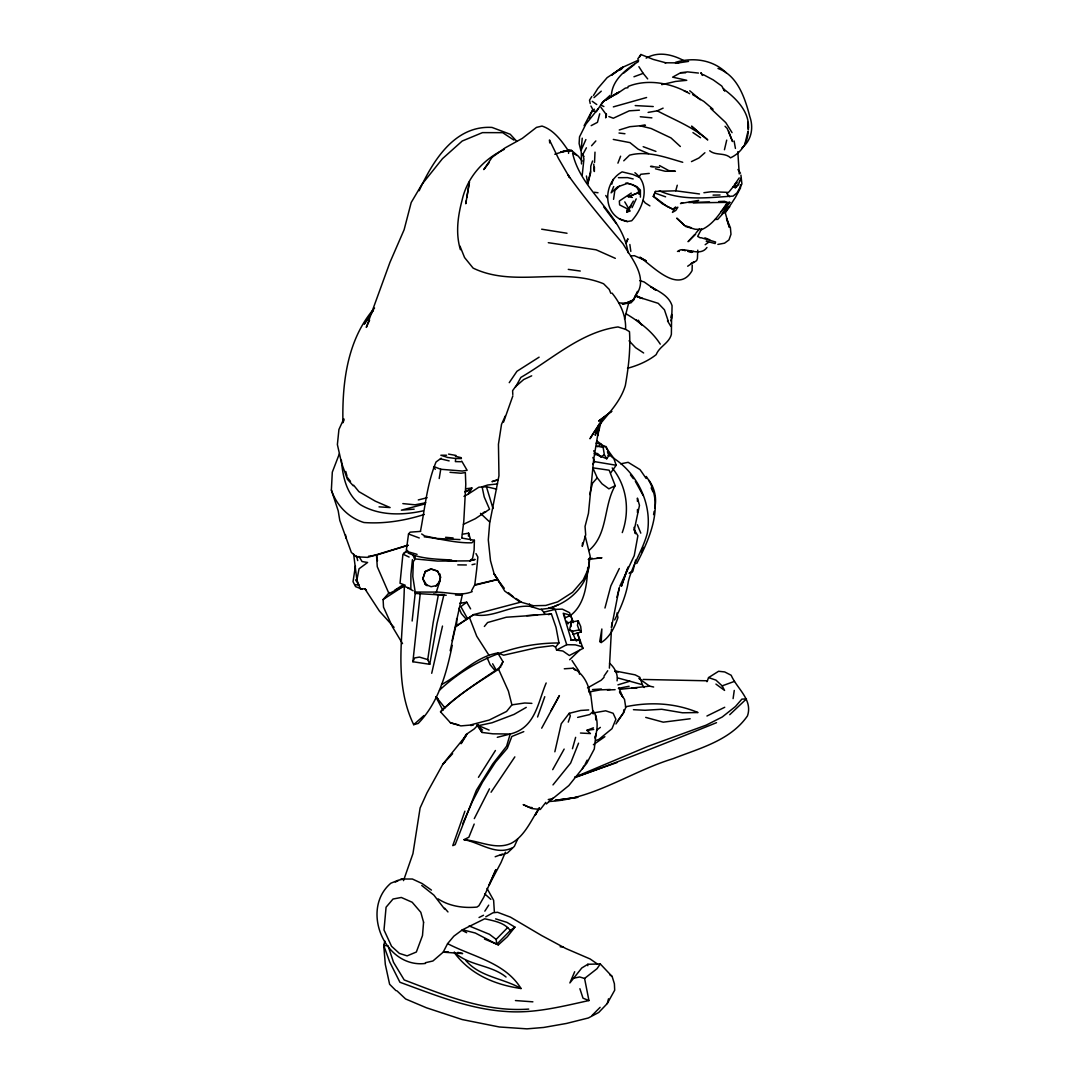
<?xml version="1.0" encoding="UTF-8"?>
<svg xmlns="http://www.w3.org/2000/svg" width="1083" height="1083" viewBox="0 0 1083 1083"><rect width="100%" height="100%" fill="white"/><g stroke="black" fill="none" stroke-linecap="round" stroke-linejoin="round"><path stroke-width="1.5" d="M410.836 589.057L410.917 574.396L412.433 559.667M587.703 567.397C587.162 584.549 584.617 605.559 569.617 616.092M594.432 166.999L594.337 171.52L593.755 164.196M594.526 162.477L595 152.148M609.377 668.13L611.475 629.237M461.737 538.061L474.395 540.282L474.11 550.245L472.594 558.435L469.751 560.872L437.505 561.075L415.317 558.963L413.313 561.603L412.813 576.522L415.412 593.457L446.25 595.257M598.913 424.482L595.149 435.217L602.283 419.216L590.005 438.75C600.469 419.852 618.907 406.897 625.351 385.48C628.465 367.692 630.644 349.714 629.48 331.628L625.581 329.327C626.258 316.019 620.329 303.267 612.044 293.1M692.24 265.024L692.091 270.601C678.364 294.684 652.683 265.863 639.877 257.226L646.24 260.868L634.327 255.683L631.132 255.94M587.798 965.711L587.852 964.276L600.266 963.938L612.139 976.487L614.399 983.743L614.697 990.2L607.279 1003.535L598.764 1012.443L588.38 1017.966L566.49 1023.449L543.707 1027.456L526.988 1028.85L499.344 1026.982L462.224 1019.563L426.431 1007.786L405.611 998.973L396.987 990.864M628.072 252.718C622.387 214.123 580.786 190.987 572.596 153.055L578.2 156.033L582.14 161.029M568.561 153.38L568.683 149.941L571.648 150.523L576.725 154.855M601.214 642.517L601.85 628.993L599.698 641.664L601.214 642.517C609.919 637.251 614.86 626.935 617.946 617.5L616.958 612.978M407.844 545.223L367.638 557.379L356.266 556.784L351.352 552.425L339.791 520.436L338.207 510.824L331.371 490.071L332.305 472.161L339.372 453.791M623.754 709.839L623.618 712.641L615.943 723.958M366.46 590.181L364.89 588.827L360.328 588.881L356.889 579.96L353.627 554.076M582.492 543.03L582.288 546.387L585.686 534.894L585.05 526.419L588.462 513.328L593.674 459.463L598.899 427.839M578.092 622.969L578.227 620.83L566.707 622.901M627.517 368.274C637.521 365.621 647.891 361.208 656.176 354.642C659.439 346.343 669.145 343.23 671.379 334.363L671.636 314.53L670.959 317.549M468.411 536.099L468.641 533.161L462.468 534.217M606.737 458.759L604.328 454.698L603.163 447.414L603.285 446.088L606.169 446.548L609.539 454.63L606.737 458.759L594.107 453.533M571.039 626.61L571.472 621.588L569.59 629.751L572.447 632.282L575.303 639.322M582.234 138.191L581.138 150.212L585.876 139.558M355.441 565.935L353.031 581.666L355.603 586.634L362.088 589.179M420.624 531.401L410.132 532.159L408.521 534L406.315 550.381M444.016 594.418L437.018 623.402L429.748 664.299L412.894 661.74L420.312 592.97M649.245 173.415L640.743 174.268L639.024 177.192L632.865 174.458L622.129 171.886C601.823 182.661 602.473 217.453 627.382 221.555L631.7 220.756C643.302 208.139 651.208 185.058 634.909 172.711M611.963 622.806L611.435 627.653L619.327 587.703L616.958 597.234M412.136 621.019L415.385 591.629M588.272 179.507L587.731 183.948L586.444 175.988M461.805 537.601L463.781 521.424L465.785 484.331L465.352 472.567L460.992 473.23L450 472.31M471.565 590.722L474.787 584.793L476.628 569.861L477.86 557.028L475.979 553.603M455.401 456.295L461.236 457.689L461.385 458.596L455.74 458.502L455.361 461.615L461.033 461.71M599.711 113.796L597.464 122.338L591.169 125.642M617.066 680.855C618.285 674.222 614.508 667.412 609.526 663.229M733.096 698.63L734.26 690.426M598.791 427.663L597.613 435.853L601.458 420.109M613.56 199.326L614.833 190.513L619.422 186.181M429.748 664.299L427.744 659.588L433.159 622.59L438.412 594.594L442.622 594.472M582.207 175.284L583.927 159.066L582.952 154.233L586.417 147.789M624.783 201.898L630.13 211.063L626.759 212.078L627.26 208.789L619.611 204.904L619.327 201.018L631.294 193.058M414.87 592.049L436.3 592.09L439.752 581.49L440.483 577.063L439.766 573.787M466.299 200.626L465.771 203.753L469.44 181.863L466.814 197.499M420.448 531.306C424.956 508.184 426.973 483.871 436.043 461.981L441.174 458.217M439.197 478.524L440.74 469.264L434.297 466.759L433.566 467.247L435.298 469.318M606.372 113.607L605.654 117.857L606.304 114.933M675.481 206.934L672.448 212.376L675.806 210.413L677.863 207.232L672.259 208.911L662.539 203.915L653.347 196.429L655.486 191.42L675.765 190.811L699.483 193.965M653.577 514.615L654.159 511.311M654.728 508.022C656.921 498.356 654.701 488.311 648.974 480.27M474.395 540.282L471.917 542.786C455.957 543.3 440.307 538.589 424.211 536.816M521.383 601.986L473.677 614.602L456.755 625.636L455.618 626.719L450.176 650.707M611.475 94.289C612.843 79.33 626.57 68.784 638.483 61.555M356.889 579.96L359.042 568.792L367.597 562.483L362.047 561.536L358.987 556.459M452.085 640.743L462.495 594.025M635.41 533.662L634.272 529.885L639.484 505.355L637.413 498.099L637.427 501.348M595.041 738.159C597.559 729.306 598.615 719.234 593.416 711.152L589.694 714.563L577.618 717.406M653.347 196.429L655.486 191.42M590.492 171.655L587.731 183.948L590.628 172.806L590.763 166.159L592.577 161.001M622.265 532.592C630.035 510.824 627.016 486.037 612.193 467.964M431.711 673.288L442.5 626.055M554.848 751.805L561.251 723.728L569.211 713.318L580.637 710.462L588.719 709.934M724.446 149.752L726.72 140.113M452.247 645.36C446.426 673.355 438.696 702.38 418.2 723.43L413.692 724.676C392.818 681.329 403.621 632.499 404.311 586.431L409.279 588.123M589.734 494.538L592.469 483.289L597.247 477.82L592.807 467.829L609.174 470.212L615.198 485.671C603.299 505.788 608.28 534.366 588.854 550.516M595.203 736.954L595.961 733.881L594.31 748.962L586.824 763.122L568.819 785.595L552.804 798.577L548.255 799.552M611.841 184.124L613.046 179.426M635.707 560.006L632.81 571.431L630.306 572.623M384.844 941.073L383.72 945.445L385.318 964.452L389.609 984.257L395.972 990.661M607.279 1003.535L608.524 998.783M604.964 608.023L610.826 585.944L619.314 568.507M675.765 190.811L677.268 185.234M572.447 632.282L572.745 631.199L579.148 629.94L581.327 631.903L572.988 634.367M572.46 748.719L575.642 737.347M503.541 422.126L512.868 395.877M624.512 319.092L628.803 302.563L622.305 303.998L630.996 302.834L633.853 299.639L637.711 291.341L632.824 300.56L625.784 303.213L633.853 299.639M744.928 143.849L748.055 131.124C748.109 142.712 740.907 153.001 730.538 157.82C724.689 152.256 715.782 155.884 709.676 150.781M425.267 571.418L422.817 578.715L427.122 585.713L425.199 584.306L422.857 578.85L425.267 571.418L430.858 568.819L437.586 571.025L440.483 577.063M739.554 181.281L738.389 184.841L735.343 187.711L733.042 186.966L728.994 191.894L726.693 193.072M641.556 551.91L643.072 547.321M403.512 880.628L412.948 853.621L420.109 807.959L426.878 793.054L442.961 764.016L467.152 734.139M568.264 722.117L570.335 715.877L569.211 713.318M627.287 568.927L621.439 586.187L628.343 566.639M670.783 320.825L671.785 317.969L672.069 305.704C668.82 295.713 658.938 291.489 650.612 286.616L655.689 290.054L644.128 281.959L639.674 280.619M464.905 811.194L452.775 845.62L455.158 844.686L476.371 790.265L492.724 763.948L506.6 746.228L510.215 734.003C535.354 727.925 537.696 703.029 546.17 682.98M537.574 717L544.763 696.694M589.274 117.871L592.076 110.385M617.919 163.154L620.6 156.209M706.969 681.708L708.566 677.592L718.584 671.27L724.676 671.934L731.174 675.264C736.954 688.693 753.051 699.659 747.46 715.904C730.335 740.637 699.388 748.326 672.976 758.723C631.145 771.421 593.132 799.592 548.526 801.501M626.272 243.12L627.95 238.802L625.649 242.782M578.552 743.182L570.66 763.055L552.98 784.904M344.056 419.933L342.932 422.736C342.079 382.705 347.196 339.426 374.542 308.046M474.178 824.068L468.871 837.227L464.011 839.663C479.945 842.506 495.757 855.746 512.137 847.948M613.695 186.533L611.11 192.855L617.5 186.926L627.815 183.23L636.763 186.547L640.405 190.067L640.405 197.12M501.348 665.625L502.972 661.672L497.72 652.968C476.019 656.718 460.424 674.574 441.512 684.578M739.486 181.66L740.907 178.302M505.395 852.186L500.982 862.623L488.907 885.393L495.852 869.649L483.749 897.306L478.916 905.713L476.967 907.08C463.605 908.312 449.472 906.349 438.101 898.876M574.68 971.735L569.875 982.944L581.774 967.985L587.852 964.276M462.779 823.676L472.581 801.122L482.476 782.224L495.459 762.188L507.331 748.258L511.839 736.467L523.779 731.634M636.208 198.879L632.066 207.665M505.328 415.926L501.524 424.319L498.451 444.233L498.965 475.735L489.665 523.224L488.298 539.862L490.491 560.683L494.119 573.787L504.759 591.074L519.61 601.755L533.567 605.735L545.683 605.478L557.664 601.877L572.609 592.279L583.223 579.892L588.34 568.859L590.181 556.269L585.186 536.071M517.809 838.77L514.371 846.337L507.494 852.957L499.913 855.408M369.601 320.175L366.298 327.377L389.921 262.438L404.121 229.731L411.202 202.507L421.964 184.3L442.46 158.687L462.197 141.034L482.449 132.627L502.661 132.667L513.911 140.1M412.894 661.74L414.654 657.95L419.405 657.083L427.744 659.588M419.162 190.716C432.875 161.029 454.481 125.235 491.993 127.428L510.242 134.278L516.699 141.277M582.343 768.998L583.751 765.952M636.858 293.845C647.972 277.099 631.227 257.93 623.05 243.865C604.03 221.352 584.996 198.798 567.898 174.783L569.644 177.639L558.449 158.429L549.46 139.951L549.717 142.942M619.787 586.241L634.245 555.647L637.901 535.679L634.272 529.885M636.723 563.498C650.166 537.682 665.341 503.351 646.253 476.452M585.104 764.314L587.121 760.158M343.839 418.769L338.925 429.491L337.382 444.571L341.524 462.888L347.413 479.255L353.22 485.753M639.769 56.79L640.906 54.502L653.252 59.416L665.801 62.8M633.365 201.072L626.759 212.078M474.3 818.613L489.462 788.83M684.591 225.494L676.74 218.143L685.715 226.523L695.137 229.244L701.946 229.515C713.399 224.249 720.398 212.891 727.126 202.765L724.676 201.303L718.706 201.546M545.791 802.408L540.295 809.502L531.807 808.541L523.197 804.601L529.181 807.336L532.146 807.58M614.643 619.95C620.87 607.82 626.164 595.176 628.302 581.625C632.486 564.649 642.869 550.11 647.309 533.174C652.48 503.757 637.102 472.499 611.881 457.094M462.495 929.769L475.329 933.032L496.786 944.268L510.269 930.527C504.353 922.418 493.875 920.916 484.724 918.777L462.495 929.769L453.858 936.172L447.59 943.631L443.191 952.174L432.916 960.987L425.416 962.719M584.103 125.723L590.682 113.295L594.418 109.193M538.508 809.042C530.819 821.104 524.348 836.306 511.352 843.237C495.973 850.345 479.674 840.841 464.011 839.663M539.185 807.864L535.408 814.863L539.469 807.972M551.179 710.516L559.41 695.557L541.69 728.169M515.454 387.2L520.869 377.412C552.154 359.245 580.975 331.953 618 326.944L625.581 329.327M552.709 769.647L564.148 749.084M465.731 488.799L471.836 487.973L468.289 494.065L463.998 496.38M471.836 487.973L468.289 494.065L478.903 487.188L486.443 486.754L496.664 489.137M531.875 703.368L524.7 703.002L511.907 704.857L506.56 711.45L489.245 720.033L469.805 725.123L460.884 725.894L450.46 722.781L440.524 711.829C457.419 694.623 478.564 682.412 498.559 669.213L502.972 661.672M570.822 621.737L572.203 619.408L570.7 615.306L563.214 613.249L571.337 640.188L575.709 639.498L579.622 640.188L579.798 643.383M628.79 209.655L631.186 205.689M725.15 213.121L735.492 197.268L740.515 187.968L740.461 184.787M593.443 95.534L597.83 88.454L607.143 77.638L622.806 67.254L611.76 75.038L621.249 67.931L638.713 60.039M478.456 777.323L495.432 750.492M591.832 96.509L589.518 100.164L590.221 103.548M466.286 735.506L461.074 743.723L465.934 734.612L474.327 728.859L478.415 724.541M484.832 911.169L488.704 905.158M373.459 309.995L364.281 324.101L373.134 310.713M739.202 177.91L733.042 186.966L737.55 185.152M722.077 213.757L729.78 202.331L693.31 202.859L698.63 200.382L680.503 203.523L682.723 202.738M491.059 792.228L514.845 756.882M509.24 382.665L516.943 371.293L539.104 357.173M600.266 963.938L597.058 968.662L584.576 978.436L579.622 976.961L574.139 978.111M604.003 676.144L607.739 670.743M637.752 58.942L640.906 54.502M610.717 472.878L616.173 465.257L613.777 458.258L606.114 447.807M592.848 464.133L594.635 461.642L592.888 457.486M617.337 721.373L623.618 712.641L625.771 707.47L624.512 699.428L619.49 691.78L622.576 696.775L618.962 687.908M598.263 108.584L585.903 124.139L579.527 136.837L579.121 143.565L581.314 152.351L581.476 163.939M402.524 643.64L392.466 626.867L383.517 607.17L383.111 599.549L389.352 592.469M489.205 162.558L483.776 169.598L492.075 157.346L505.125 147.884L522.304 138.38L536.478 127.388L542.028 126.075C553.995 129.987 561.86 141.196 568.67 151.187M688.639 250.62L691.32 252.393L691.996 251.54L687.84 251.324L692.457 251.865M495.635 918.885L506.912 922.337L514.926 927.116L507.331 936.741L498.397 944.823L496.786 944.268L496.136 939.381L489.475 934.318L469.115 925.938M484.358 626.475L487.58 622.535L506.303 617.229L537.506 615.09M695.963 233.035L699.618 228.648M577.564 633.298L583.02 648.406L569.32 655.499L562.903 651.032L556.594 650.057L555.565 647.065L558.963 642.977L556.026 627.328L551.396 613.926L526.704 615.645M701.635 228.811L697.655 236.392L700.241 237.84M598.777 446.372L600.672 444.111L602.568 446.562M440.524 711.829C458.258 694.745 480.026 680.774 500.793 666.952M724.811 211.632L728.9 206.975L717.704 219.389L715.132 219.402M706.969 247.479C700.755 256.224 689.086 248.995 680.53 249.862L677.457 251.446M695.652 234.199L688.071 241.685L694.839 234.348M591.562 145.745L595.853 140.952M439.752 581.49L435.989 585.646L431.075 586.702L425.199 584.306M721.143 211.456L729.78 202.331L725.84 205.31M569.658 659.737L579.486 650.328M604.084 677.295L601.2 680.205L587.487 687.962M726.233 210.319L729.712 206.826M592.171 1015.312L600.117 1007.339M445.248 761.728L442.961 764.016L452.64 753.687M623.767 160.812L629.561 155.18C647.593 150.402 665.544 157.401 682.737 162.288M610.162 95.304L602.473 102.289L596.395 111.644L593.728 111.089L590.925 106.039M623.497 73.265L634.53 64.411M632.364 197.444L628.316 196.727L636.926 193.288L639.024 191.407L636.966 187.494L632.621 184.503M594.039 97.605L601.268 91.175M413.692 724.676L423.94 715.565M741.896 147.884C751.467 140.452 753.782 127.848 749.829 116.653C745.009 98.12 737.618 75.404 717.988 68.459M704.898 152.744L698.928 157.996L691.468 161.597M496.136 939.381L507.683 927.549M546.387 803.952L553.196 797.968M729.725 714.712L746.431 698.914L741.869 699.131L735.465 706.509L722.212 717.014L706.211 725.136L647.553 746.498L575.195 776.971M439.468 690.223C471.958 659.682 514.425 642.882 558.963 642.977M470.618 608.89L466.719 602.202L460.844 606.615L467.599 618.786M455.618 626.719L473.677 614.602C493.726 619.043 512.597 603.001 533.229 606.778M596.638 730.213L600.361 727.383M615.767 94.573L625.338 88.116L628.018 87.682M406.342 551.301L403.878 553.142L406.612 551.843M620.045 70.016L622.535 68.175M510.269 930.527L514.926 927.116M435.65 586.241L438.358 584.292L440.51 577.523L437.749 571.283L431.102 569.13L424.969 571.946M705.168 244.704L708.756 242.159L706.211 241.198L715.146 243.553L715.579 241.996L701.053 237.705M687.678 266.215L694.23 261.802L691.238 263.331M593.389 744.698L604.869 736.684M463.402 524.334L475.329 518.689L489.557 509.227L484.209 496.935L482.097 486.822L487.729 484.994L497.571 483.925M383.111 599.549L403.553 586.214L394.984 590.1L403.011 584.847M693.567 262.614L696.613 260.61L697.425 258.539L697.777 250.146M600.97 456.891L597.626 453.587L595.163 453.168L600.97 456.891L604.328 454.698M605.519 100.34L617.472 93.016L603.556 101.26L600.875 105.119L603.881 106.527M611.638 96.306L619.611 91.662M526.257 707.375L514.019 714.414L492.061 722.754L478.524 725.651L489.123 730.064M485.753 916.827L492.941 912.793L497.571 912.279L510.486 917.152L541.649 935.55L565.719 948.464L590.154 958.983L597.478 964.046M735.343 187.711L736.494 187.075L735.222 186.33L735.276 183.826L737.347 182.837M698.454 73.062L687.57 71.884L680.652 72.723L672.638 77.164L686.757 80.318L675.562 81.442L661.754 84.65M556.594 650.057L566.747 644.683L575.371 644.859L581.747 646.632L583.02 648.406M504.367 149.319C483.478 159.201 467.193 177.301 462.103 200.152C457.811 216.343 455.483 233.359 460.397 249.686M403.553 586.214L388.987 593.633L377.263 566.72L376.505 555.092L408.129 545.277M395.295 882.09L401.319 879.03L412.393 879.017L422.194 883.579L431.44 890.104M479.038 917.518L483.505 915.257M529.506 603.976L530.684 606.466L539.97 609.404L551.504 608.05L558.422 604.571M615.198 485.671L608.89 488.839L602.013 483.817L597.247 477.82M691.32 252.393L693.418 251.351M706.942 716.012L724.73 707.28M708.566 677.592L715.971 680.124L722.131 685.864L734.477 681.383M716.526 722.672C670.242 741.395 623.74 759.968 576.711 776.958M648.108 112.415L657.273 110.832L663.107 108.138M531.685 375.828L523.712 379.524L515.576 386.577L512.611 390.652L512.801 394.564M465.203 491.98L471.119 489.259L464.851 491.655M570.7 615.306L565.326 617.743L564.148 615.022M646.172 58.144C658.613 50.86 673.179 54.664 684.998 61.257M629.061 573.205L631.998 572M398.124 880.276L390.814 883.227C359.867 909.693 385.101 968.608 425.484 963.437M628.316 196.727L636.926 193.288M580.474 733.029L590.438 733.57L586.878 730.335L593.389 727.817M472.188 591.643C460.884 596.422 448.078 592.184 436.3 592.09M554.78 154.233L568.683 149.941M633.961 76.771L643.18 73.373L647.688 78.91M495.188 856.748L502.295 854.135M628.005 86.505C647.661 78.463 671.812 83.066 689.668 93.707M595.704 740.542L598.872 739.418L611.99 728.669L615.889 719.288L613.127 713.277L605.668 710.8L593.173 712.966M574.559 777.337L616.999 762.554M498.085 479.525L491.966 481.637L498.329 479.864M548.648 608.037C570.619 603.082 590.966 582.194 589.111 558.801M613.344 106.879L646.592 97.511M619.246 129.987L629.846 126.697L645.427 125.29L639.972 125.777L651.154 128.511L671 137.92L680.354 146.503M617.933 684.849L629.832 681.221L642.381 684.7L644.114 687.529M483.126 512.584L485.739 511.812M474.665 585.294L497.53 579.554L504.258 588.259M541.175 609.296L543.815 612.206L555.105 609.363L562.334 609.147L569.563 612.68L573.259 622.563M424.319 514.466C404.785 520.639 384.424 524.023 363.915 522.52C348.36 517.674 336.569 505.395 331.371 490.071M469.751 560.872L475.126 559.437L469.941 560.615M474.787 584.793L498.045 579.324M497.287 737.32L510.215 734.003L492.927 733.827L482.03 732.446L476.804 724.838L482.585 730.077M418.282 499.94L427.149 497.72M717.88 244.42L724.541 243.174L728.954 239.952L730.971 234.266L730.402 227.674L726.503 218.576L729.333 227.281L725.177 212.498M472.026 564.717L475.112 563.986M548.391 614.643L551.396 613.926M584.576 978.436L588.935 1000.543C561.522 1006.567 533.77 1013.729 505.463 1011.441C468.628 1008.99 434.229 994.735 399.925 982.267L389.69 961.948L383.72 945.445L388.08 945.825M425.294 503.852L401.387 510.161L414.153 509.159M423.318 510.824C402.497 515.4 379.158 515.955 360.314 504.651C346.519 494.444 342.675 476.412 341.402 460.194M620.735 463.808L628.14 462.319L640.053 469.616L646.185 478.51M659.33 190.784C682.452 201.276 708.607 197.526 733.096 196.104L737.022 192.869L741.909 183.961L740.921 175.08M618.352 688.355L629.128 686.256M470.767 725.556L473.379 725.055M425.822 502.756L415.033 504.8L402.849 503.609M589.626 691.847L600.226 689.885L610.325 689.465M459.639 603.312L466.719 602.202M570.836 640.243L575.709 639.498L576.427 640.811M675.602 62.313C693.134 57.074 712.952 59.633 726.382 72.899M675.548 63.315L688.544 61.406M368.464 556.269L376.505 555.092L377.493 560.804M625.433 706.82C649.786 701.689 674.899 702.894 698.021 712.546L682.52 712.79L661.727 709.27L645.021 710.272L633.433 709.69M400.669 879.613L403.756 879.193M619.503 689.37L649.624 686.148L653.645 687.015M586.878 730.335L593.741 729.428M703.909 192.72L711.531 191.705L726.382 192.3L727.424 192.557L727.573 194.723M690.182 718.76L663.256 722.171L645.712 717.393M588.204 559.478L601.931 557.759L597.071 558.016M575.872 640.567L579.622 640.188L577.239 632.865M448.118 951.713L443.191 952.174L462.631 953.541L457.838 952.39M564.297 668.793L573.137 668.197C583.182 673.382 588.814 684.199 590.235 695.096M691.996 251.54L687.84 251.324M639.417 110.182L629.277 110.818L613.303 118.237L608.863 116.544M592.509 689.573L601.403 689.005M588.99 558.462L592.225 558.286M460.058 539.578L437.194 538.495L424.726 535.95L421.666 533.987M709.514 201.939L688.612 202.535M607.414 689.966L615.103 689.681M713.061 195.116L720.033 195.008M528.707 1009.085C485.116 1012.361 444.071 995.101 404.203 979.953L393.508 962.273L388.567 947.327M446.562 455.226L440.862 455.239L447.631 457.446L455.74 458.502M664.881 62.787L678.703 62.868M707.537 680.801L643.072 679.461M680.652 72.723L685.553 72.791M457.784 564.866L466.367 564.974M618.407 177.693L627.571 177.612L633.189 178.952M653.239 106.54L635.22 105.579M653.32 166.525L650.531 166.43L659.493 167.405M455.469 595.027L461.683 595.244M451.625 560.006C437.072 559.126 421.639 559.099 408.142 553.047L407.574 550.381M618.799 302.902L625.947 303.281M379.036 506.858L390.11 507.561L375.354 501.185L358.866 491.628L353.64 485.211M515.44 1000.557L532.89 1001.829M440.74 469.264L462.36 471.037L467.125 470.32L461.724 461.114M445.573 537.303L453.1 537.953M631.809 687.719L636.75 688.179M640.27 116.747L651.898 117.857M442.798 559.925L456.349 561.346M433.647 594.08L438.412 594.594M408.521 534L419.27 537.98M619.016 133.019L624.945 133.737M560.155 946.732L563.255 947.111M548.296 242.687L596.124 249.807L615.334 258.35M594.269 192.26L598.006 192.747M568.277 269.383L580.244 271.034M607.834 455.239L610.907 456.011M614.968 671.474L618.176 671.961M541.676 229.203L567.018 233.251M616.173 465.257L594.635 461.642M615.144 670.986L635.166 674.858L639.877 677.308L642.381 684.7M448.538 454.102L456.011 455.456M449.161 460.898L440.483 458.813M355.21 584.576L359.123 585.348L355.549 579.838M596.11 443.164L600.672 444.111M603.163 447.414L596.584 446.047L597.383 446.71M613.289 139.423L629.954 142.618L638.185 149.21L648.446 153.596M625.866 183.027L631.267 184.205M417.063 554.361L408.521 551.856M684.348 91.162L687.231 91.825M405.286 585.253L400.02 583.236L402.93 554.144L409.103 557.068M655.445 168.786L665.192 171.263L675.399 171.276L668.753 170.572L659.533 165.564M447.59 943.631C473.054 956.952 504.8 962.191 521.045 988.522C494.863 984.772 470.184 974.375 454.143 952.404M450.46 722.781L458.691 724.933M617.486 677.877L629.832 681.221M454.305 952.174C468.736 965.941 490.626 964.547 506.045 977.015M635.179 296.092L658.22 303.335L664.434 309.792L668.346 321.38M685.945 225.941L691.347 227.741M619.381 218.888L623.239 220.187M655.201 193.14L665.612 196.835M624.065 220.377L627.382 221.555M551.504 608.05L555.105 609.363L566.747 644.683M643.18 146.692L655.932 151.417M682.155 249.591L685.295 250.755M497.72 652.968L503.676 655.201L536.857 647.661L552.926 645.658L555.565 647.065M704.884 237.854L709.771 239.79M588.935 1000.543L583.006 998.188L579.892 988.711M657.273 110.832C674.411 119.902 692.849 126.928 707.754 139.937L691.55 126.142L700.281 134.021M484.494 939.056L498.397 944.823M642.774 298.556L636.885 296.079L640.919 298.421M638.875 678.486L649.624 686.148M660.251 344.137C651.804 330.884 638.943 321.516 625.893 313.691M569.59 629.751L572.745 631.199M672.259 208.911L666.952 206.393L653.401 196.172M461.832 930.283L466.651 932.693M521.045 988.522C503.067 978.044 480.094 977.218 465.798 960.472M407.492 587.758L413.137 590.749M703.476 74.713L713.25 79.912L721.738 86.017L724.73 91.026L723.363 88.847C736.237 98.431 750.221 112.145 748.312 129.662L747.852 123.773M692.687 94.627L703.869 101.45L713.047 109.261M649.895 205.878L645.238 202.968L643.126 200.314M513.356 596.828L508.536 592.821M516.036 598.547L520.043 601.119M643.64 352.977L635.572 347.67L629.061 340.793M692.944 132.573L700.552 137.717M592.239 101.301L596.76 104.523M715.944 684.09L724.568 690.413L722.131 685.864M609.77 974.741L612.139 976.487M596.936 440.998L604.801 446.832M421.734 885.461L433.877 895.113L444.544 908.975M737.956 169.53L740.488 173.226M710.516 108.3L725.786 122.623L732.054 132.627M727.438 194.778L729.807 196.74M689.749 90.782L700.268 99.731M484.67 893.813L490.856 899.364M636.317 319.864L642.192 325.306M480.514 513.356L489.57 521.898M438.114 699.049L435.813 696.789L442.947 710.326M725.055 126.291L727.153 128.39L732.541 141.535L728.656 131.449M573.137 668.197L575.168 670.228M394.063 627.355L379.429 611.096L364.89 588.827M606.588 115.015L600.889 107.298M444.666 908.217L447.969 911.94M466.489 619.517L461.331 613.533L459.057 608.213M608.145 453.425L609.959 455.537M495.324 670.891L490.112 664.678L487.12 657.719M581.923 153.976L583.927 156.399M347.359 477.508L350.499 481.353M444.91 707.862L435.989 696.721M607.36 451.868L609.539 454.63M702.664 75.052L700.85 72.71L702.42 75.417M630.455 474.855L633.379 478.713M635.328 481.272L643.14 495.486M603.624 206.758L616.213 223.518M571.986 660.522L578.972 671.108L579.5 674.195M487.012 888.385L493.631 900.298L494.362 911.886M488.69 654.849L476.737 636.235L469.575 617.797M638.902 66.686L643.18 73.373M501.05 584.834L494.119 573.787L497.53 579.554M605.776 195.495L607.346 198.04M667.48 320.839L670.837 326.389M638.388 320.23L639.633 322.314M492.643 663.798L496.122 669.944M478.551 726.192L482.03 732.446M566.666 621.195L568.047 623.876M543.815 612.206L544.857 614.305M593.728 450.772L595.636 454.779M651.181 487.891L652.941 491.817M498.559 669.213L508.401 691.076L511.907 704.857M637.386 524.754L640.798 533.134M610.826 293.303L609.242 289.432L603.583 283.76C561.671 266.635 514.114 287.943 473.109 268.097L464.58 257.564L459.95 246.071M572.203 619.408L573.381 622.414M579.148 629.94L577.442 625.351L578.227 620.83L580.691 626.461L581.327 631.903M486.443 486.754L493.009 508.536M468.641 533.161L470.685 540.051M345.775 471.471L346.966 475.992M356.497 555.863L357.728 560.601M634.015 527.353L635.437 533.405M734.084 140.952L735.438 148.439M590.492 692.43L593.159 713.914M629.859 244.501L630.82 251.405M747.744 122.298L748.421 127.794M345.572 534.88L345.937 538.061M679.014 250.498L679.122 251.594M737.807 151.701L739.256 173.93M588.583 688.883L588.814 692.078M639.024 191.407L639.214 194.331L639.011 190.581M595.623 715.173L595.758 719.938M456.633 618.596L456.755 625.636M637.454 509.47L637.467 512.719M423.575 922.229L422.492 935.577L416.346 952.025L407.113 955.869L399.383 953.406L391.559 946.298L384.005 929.986L386.076 907.202L393.021 899.025L401.306 897.469L412.176 902.247L420.8 912.292L423.575 922.229M415.073 556.797L414.478 558.625L413.11 555.295L415.073 556.797M611.665 411.31L598.845 420.935L611.665 411.31M563.187 151.403L560.859 151.958L571.648 150.523L563.187 151.403M577.645 797.291L555.295 800.337L577.645 797.291"/></g></svg>
